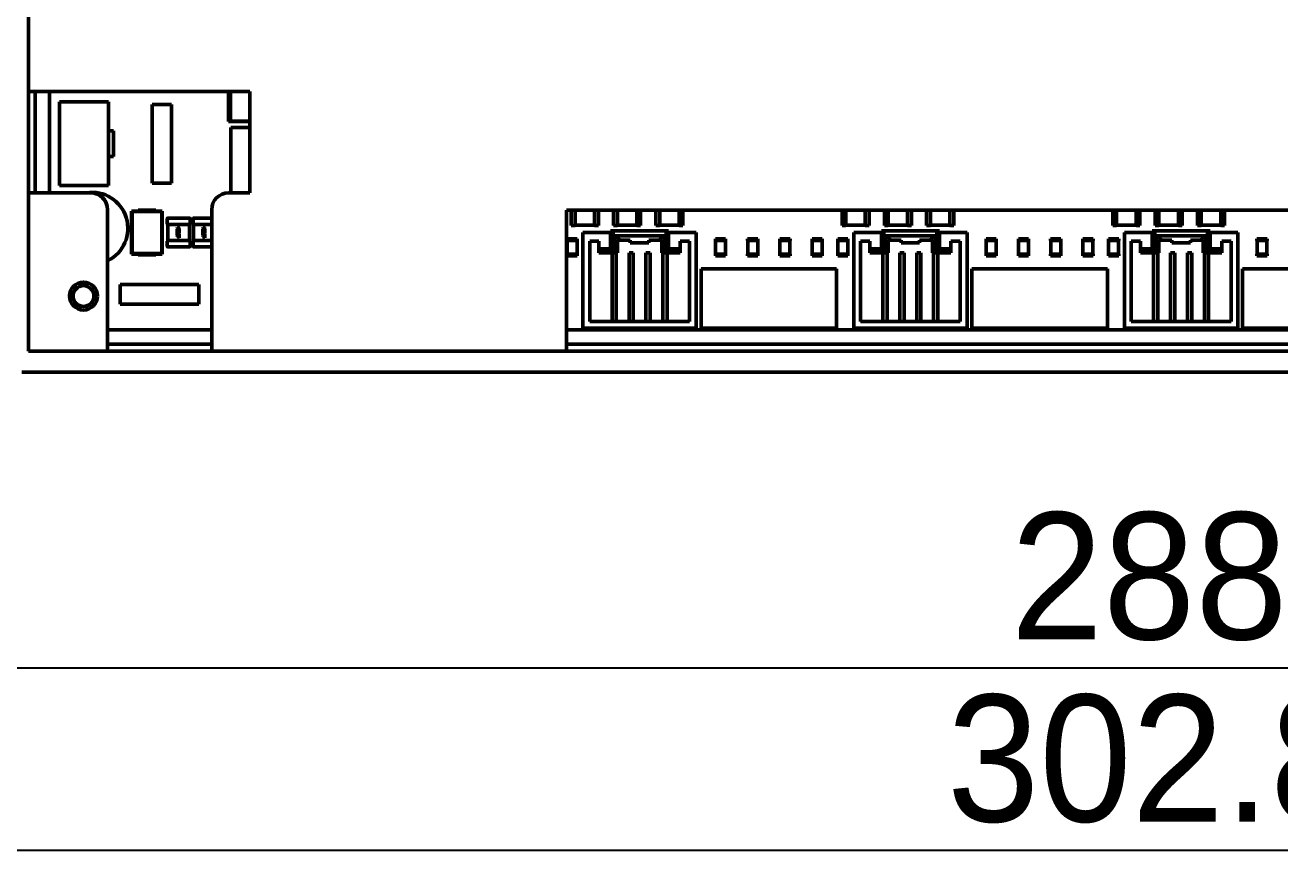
# Model space of a CAD drawing. Header units: millimetres. Extents: x 3324 to 4967, y 672 to 1683.
# Drawn here: x 3555.3 to 3703.6, y 1091.1 to 1190 of the extents above; entities that cross this region are included whole.
import ezdxf

# ---------------------------------------------------------------- set-up
doc = ezdxf.new("R2010")
doc.units = ezdxf.units.MM
doc.header["$LTSCALE"] = 1.8
doc.layers.add('외형선(ISO)', color=7, linetype='Continuous', lineweight=50)
doc.layers.add('치수(ISO)', color=7, linetype='Continuous', lineweight=25)
doc.styles.add('레이블 문자 (JIS)', font='')
doc.styles.get('레이블 문자 (JIS)').set_extended_font_data('Gulim')
doc.dimstyles.new('복사 대상기본값 (JIS)', dxfattribs={"dimscale": 1.5, "dimtxt": 3, "dimasz": 2, "dimexe": 1, "dimexo": 0.5, "dimgap": 0.8, "dimtad": 1, "dimdsep": 46, "dimtxsty": '레이블 문자 (JIS)', "dimblk": 'Filled-1', "dimcen": 0.09, "dimdle": 10, "dimclrd": 256, "dimclre": 256, "dimclrt": 256, "dimazin": 2, "dimtfac": 0.666667, "dimtmove": 0, "dimatfit": 3, "dimldrblk": 'OPEN', "dimfxl": 1, "dimtolj": 1, "dimtzin": 0, "dimlwd": -1, "dimlwe": -1, "dimarcsym": 0})

# ---------------------------------------------------------------- blocks, each defined once
blk = doc.blocks.new('Filled-1')
at = {"color": 0}
for p, q in [((0, 0), (-1, 0.1)), ((-1, 0.1), (-1, -0.1)), ((-1, 0), (0, 0)), ((-1, -0.1), (0, 0))]:
    blk.add_line(p, q, dxfattribs=at)
at = {"color": 0, "flags": 128}
blk.add_lwpolyline([(-1, -0.1), (0, 0), (-1, 0.1), (-1, -0.1)], dxfattribs=at)
at = {"color": 0}
blk.add_solid([(-1, -0.1), (0, 0), (-1, 0.1), (-1, -0.1)], dxfattribs=at)
blk = doc.blocks.new('*D577')
at = {"layer": 'Defpoints', "color": 0}
for p in [(3544.18, 1168.28), (3832.18, 1168.28), (3832.18, 1114.09)]:
    blk.add_point(p, dxfattribs=at)
at = {"layer": '치수(ISO)'}
for p, q in [((3544.18, 1167.53), (3544.18, 1112.59)), ((3832.18, 1167.53), (3832.18, 1112.59)), ((3547.18, 1114.09), (3829.18, 1114.09))]:
    blk.add_line(p, q, dxfattribs=at)
at = {"layer": '치수(ISO)', "linetype": 'ByBlock', "xscale": 3, "yscale": 3, "zscale": 3, "rotation": 180}
blk.add_blockref('Filled-1', (3544.18, 1114.09), dxfattribs=at)
at = {"layer": '치수(ISO)', "linetype": 'ByBlock', "xscale": 3, "yscale": 3, "zscale": 3}
blk.add_blockref('Filled-1', (3832.18, 1114.09), dxfattribs=at)
at = {"layer": '치수(ISO)', "insert": (3688.13, 1132.47), "char_height": 15, "attachment_point": 2, "style": '레이블 문자 (JIS)'}
blk.add_mtext('\\A1;288', dxfattribs=at)
blk = doc.blocks.new('_Open')
at = {"color": 0, "linetype": 'ByBlock', "lineweight": -2}
for p, q in [((-1, 0.167), (0, 0)), ((-1, -0.167), (0, 0)), ((0, 0), (-1, 0))]:
    blk.add_line(p, q, dxfattribs=at)
blk = doc.blocks.new('*D581')
at = {"layer": 'Defpoints', "color": 0}
for p in [(3536.78, 1153.03), (3839.58, 1153.03), (3839.58, 1092.56)]:
    blk.add_point(p, dxfattribs=at)
at = {"layer": '치수(ISO)'}
for p, q in [((3536.78, 1152.28), (3536.78, 1091.06)), ((3839.58, 1152.28), (3839.58, 1091.06)), ((3539.78, 1092.56), (3836.58, 1092.56))]:
    blk.add_line(p, q, dxfattribs=at)
at = {"layer": '치수(ISO)', "linetype": 'ByBlock', "xscale": 3, "yscale": 3, "zscale": 3, "rotation": 180}
blk.add_blockref('Filled-1', (3536.78, 1092.56), dxfattribs=at)
at = {"layer": '치수(ISO)', "linetype": 'ByBlock', "xscale": 3, "yscale": 3, "zscale": 3}
blk.add_blockref('Filled-1', (3839.58, 1092.56), dxfattribs=at)
at = {"layer": '치수(ISO)', "insert": (3688.79, 1110.93), "char_height": 15, "attachment_point": 2, "style": '레이블 문자 (JIS)'}
blk.add_mtext('\\A1;302.8', dxfattribs=at)

msp = doc.modelspace()

# ---------------------------------------------------------------- linework, layer by layer
at = {"layer": '외형선(ISO)'}
for p, q in [((3555.683, 1201.081), (3555.683, 1182.181)), ((3555.683, 1182.181), (3581.833, 1182.181)), ((3555.683, 1170.231), (3555.683, 1182.181)), ((3556.483, 1182.181), (3556.483, 1170.231)), ((3558.183, 1182.181), (3558.183, 1170.231)), ((3579.305, 1182.181), (3579.305, 1178.653)), ((3579.559, 1178.703), (3579.559, 1182.181)), ((3581.833, 1182.181), (3581.833, 1170.231)), ((3565.138, 1180.981), (3559.338, 1180.981)), ((3559.338, 1180.981), (3559.338, 1171.081)), ((3565.138, 1177.531), (3565.138, 1180.981)), ((3570.283, 1180.681), (3572.583, 1180.681)), ((3570.283, 1171.381), (3570.283, 1180.681)), ((3572.583, 1180.681), (3572.583, 1171.381)), ((3565.138, 1174.531), (3565.138, 1177.531)), ((3565.138, 1177.531), (3565.727, 1177.531)), ((3565.727, 1174.531), (3565.727, 1177.531)), ((3579.305, 1178.653), (3581.833, 1178.653)), ((3581.833, 1178.703), (3579.559, 1178.703)), ((3579.583, 1177.931), (3579.583, 1170.231)), ((3579.583, 1177.931), (3581.833, 1177.931)), ((3565.138, 1171.081), (3565.138, 1174.531)), ((3565.138, 1174.531), (3565.727, 1174.531)), ((3555.683, 1170.231), (3555.683, 1151.531)), ((3563.033, 1170.231), (3555.683, 1170.231)), ((3559.338, 1171.081), (3565.138, 1171.081)), ((3572.583, 1171.381), (3570.283, 1171.381)), ((3581.833, 1170.231), (3579.333, 1170.231)), ((3565.033, 1151.531), (3565.033, 1168.231)), ((3567.873, 1168.078), (3567.933, 1168.018)), ((3567.873, 1162.983), (3567.873, 1168.078)), ((3571.493, 1168.078), (3567.873, 1168.078)), ((3567.933, 1163.043), (3567.933, 1168.018)), ((3571.433, 1168.018), (3567.933, 1168.018)), ((3568.64, 1168.178), (3570.725, 1168.178)), ((3568.64, 1168.078), (3568.64, 1168.178)), ((3570.725, 1168.078), (3570.725, 1168.178)), ((3571.493, 1168.078), (3571.433, 1168.018)), ((3571.433, 1163.043), (3571.433, 1168.018)), ((3571.493, 1162.983), (3571.493, 1168.078)), ((3572.083, 1166.537), (3572.083, 1167.174)), ((3572.139, 1167.231), (3574.727, 1167.231)), ((3574.783, 1167.174), (3574.783, 1166.537)), ((3575.133, 1166.537), (3575.133, 1167.174)), ((3575.189, 1167.231), (3577.333, 1167.231)), ((3577.333, 1168.231), (3577.333, 1151.531)), ((3619.283, 1151.531), (3619.283, 1168.181)), ((3619.283, 1168.181), (3811.183, 1168.181)), ((3619.833, 1168.181), (3619.833, 1166.381)), ((3620.283, 1168.181), (3620.283, 1166.381)), ((3622.583, 1168.181), (3622.583, 1166.381)), ((3623.033, 1168.181), (3623.033, 1166.381)), ((3624.833, 1168.181), (3624.833, 1166.381)), ((3625.283, 1168.181), (3625.283, 1166.381)), ((3627.583, 1168.181), (3627.583, 1166.381)), ((3628.033, 1168.181), (3628.033, 1166.381)), ((3629.833, 1166.381), (3629.833, 1168.181)), ((3630.283, 1166.381), (3630.283, 1168.181)), ((3632.583, 1166.381), (3632.583, 1168.181)), ((3633.033, 1166.381), (3633.033, 1168.181)), ((3651.833, 1168.181), (3651.833, 1166.381)), ((3652.283, 1168.181), (3652.283, 1166.381)), ((3654.583, 1168.181), (3654.583, 1166.381)), ((3655.033, 1168.181), (3655.033, 1166.381)), ((3656.833, 1168.181), (3656.833, 1166.381)), ((3657.283, 1168.181), (3657.283, 1166.381)), ((3659.583, 1168.181), (3659.583, 1166.381)), ((3660.033, 1168.181), (3660.033, 1166.381)), ((3661.833, 1166.381), (3661.833, 1168.181)), ((3662.283, 1166.381), (3662.283, 1168.181)), ((3664.583, 1166.381), (3664.583, 1168.181)), ((3665.033, 1166.381), (3665.033, 1168.181)), ((3683.833, 1168.181), (3683.833, 1166.381)), ((3684.283, 1168.181), (3684.283, 1166.381)), ((3686.583, 1168.181), (3686.583, 1166.381)), ((3687.033, 1168.181), (3687.033, 1166.381)), ((3688.833, 1168.181), (3688.833, 1166.381)), ((3689.283, 1168.181), (3689.283, 1166.381)), ((3691.583, 1168.181), (3691.583, 1166.381)), ((3692.033, 1168.181), (3692.033, 1166.381)), ((3693.833, 1166.381), (3693.833, 1168.181)), ((3694.283, 1166.381), (3694.283, 1168.181)), ((3696.583, 1166.381), (3696.583, 1168.181)), ((3697.033, 1166.381), (3697.033, 1168.181)), ((3574.727, 1166.481), (3572.139, 1166.481)), ((3572.139, 1164.581), (3572.139, 1166.481)), ((3573.477, 1166.073), (3573.236, 1166.143)), ((3573.236, 1166.143), (3573.236, 1166.074)), ((3573.236, 1166.074), (3573.367, 1166.037)), ((3573.367, 1166.037), (3573.236, 1165.984)), ((3573.236, 1165.984), (3573.236, 1165.911)), ((3573.236, 1165.911), (3573.367, 1165.965)), ((3573.477, 1165.815), (3573.236, 1165.884)), ((3573.236, 1165.884), (3573.236, 1165.625)), ((3573.282, 1165.669), (3573.282, 1165.803)), ((3573.282, 1165.803), (3573.342, 1165.786)), ((3573.477, 1165.613), (3573.282, 1165.669)), ((3573.342, 1165.786), (3573.342, 1165.682)), ((3573.342, 1165.682), (3573.386, 1165.67)), ((3573.367, 1165.965), (3573.477, 1165.853)), ((3573.477, 1165.932), (3573.374, 1166.034)), ((3573.374, 1166.034), (3573.477, 1166.005)), ((3573.386, 1165.67), (3573.386, 1165.773)), ((3573.386, 1165.773), (3573.431, 1165.76)), ((3573.431, 1165.76), (3573.431, 1165.65)), ((3573.431, 1165.65), (3573.477, 1165.637)), ((3573.477, 1166.005), (3573.477, 1166.073)), ((3573.477, 1165.853), (3573.477, 1165.932)), ((3573.477, 1165.637), (3573.477, 1165.815)), ((3574.727, 1164.581), (3574.727, 1166.481)), ((3577.333, 1166.481), (3575.189, 1166.481)), ((3575.189, 1164.581), (3575.189, 1166.481)), ((3576.527, 1166.073), (3576.286, 1166.143)), ((3576.286, 1166.143), (3576.286, 1166.074)), ((3576.286, 1166.074), (3576.417, 1166.037)), ((3576.417, 1166.037), (3576.286, 1165.984)), ((3576.286, 1165.984), (3576.286, 1165.911)), ((3576.286, 1165.911), (3576.417, 1165.965)), ((3576.527, 1165.815), (3576.286, 1165.884)), ((3576.286, 1165.884), (3576.286, 1165.625)), ((3576.332, 1165.669), (3576.332, 1165.803)), ((3576.332, 1165.803), (3576.392, 1165.786)), ((3576.527, 1165.613), (3576.332, 1165.669)), ((3576.392, 1165.786), (3576.392, 1165.682)), ((3576.392, 1165.682), (3576.436, 1165.67)), ((3576.417, 1165.965), (3576.527, 1165.853)), ((3576.527, 1165.932), (3576.424, 1166.034)), ((3576.424, 1166.034), (3576.527, 1166.005)), ((3576.436, 1165.67), (3576.436, 1165.773)), ((3576.436, 1165.773), (3576.481, 1165.76)), ((3576.481, 1165.76), (3576.481, 1165.65)), ((3576.481, 1165.65), (3576.527, 1165.637)), ((3576.527, 1166.005), (3576.527, 1166.073)), ((3576.527, 1165.853), (3576.527, 1165.932)), ((3576.527, 1165.637), (3576.527, 1165.815)), ((3619.833, 1166.381), (3620.283, 1166.381)), ((3620.283, 1166.406), (3622.583, 1166.406)), ((3622.583, 1166.381), (3623.033, 1166.381)), ((3624.483, 1165.731), (3624.783, 1165.731)), ((3624.483, 1165.731), (3624.483, 1165.531)), ((3631.033, 1165.731), (3624.783, 1165.731)), ((3624.783, 1165.731), (3624.783, 1164.131)), ((3624.833, 1166.381), (3625.283, 1166.381)), ((3625.283, 1166.406), (3627.583, 1166.406)), ((3627.583, 1166.381), (3628.033, 1166.381)), ((3630.283, 1166.381), (3629.833, 1166.381)), ((3632.583, 1166.406), (3630.283, 1166.406)), ((3631.033, 1165.731), (3631.033, 1164.131)), ((3631.333, 1165.731), (3631.033, 1165.731)), ((3631.333, 1165.531), (3631.333, 1165.731)), ((3633.033, 1166.381), (3632.583, 1166.381)), ((3651.833, 1166.381), (3652.283, 1166.381)), ((3652.283, 1166.406), (3654.583, 1166.406)), ((3654.583, 1166.381), (3655.033, 1166.381)), ((3656.483, 1165.731), (3656.783, 1165.731)), ((3656.483, 1165.731), (3656.483, 1165.531)), ((3663.033, 1165.731), (3656.783, 1165.731)), ((3656.783, 1165.731), (3656.783, 1164.131)), ((3656.833, 1166.381), (3657.283, 1166.381)), ((3657.283, 1166.406), (3659.583, 1166.406)), ((3659.583, 1166.381), (3660.033, 1166.381)), ((3662.283, 1166.381), (3661.833, 1166.381)), ((3664.583, 1166.406), (3662.283, 1166.406)), ((3663.033, 1165.731), (3663.033, 1164.131)), ((3663.333, 1165.731), (3663.033, 1165.731)), ((3663.333, 1165.531), (3663.333, 1165.731)), ((3665.033, 1166.381), (3664.583, 1166.381)), ((3683.833, 1166.381), (3684.283, 1166.381)), ((3684.283, 1166.406), (3686.583, 1166.406)), ((3686.583, 1166.381), (3687.033, 1166.381)), ((3688.483, 1165.731), (3688.783, 1165.731)), ((3688.483, 1165.731), (3688.483, 1165.531)), ((3695.033, 1165.731), (3688.783, 1165.731)), ((3688.783, 1165.731), (3688.783, 1164.131)), ((3688.833, 1166.381), (3689.283, 1166.381)), ((3689.283, 1166.406), (3691.583, 1166.406)), ((3691.583, 1166.381), (3692.033, 1166.381)), ((3694.283, 1166.381), (3693.833, 1166.381)), ((3696.583, 1166.406), (3694.283, 1166.406)), ((3695.033, 1165.731), (3695.033, 1164.131)), ((3695.333, 1165.731), (3695.033, 1165.731)), ((3695.333, 1165.531), (3695.333, 1165.731)), ((3697.033, 1166.381), (3696.583, 1166.381)), ((3572.083, 1163.887), (3572.083, 1164.524)), ((3574.727, 1164.581), (3572.139, 1164.581)), ((3573.236, 1165.625), (3573.45, 1165.563)), ((3573.45, 1165.563), (3573.236, 1165.575)), ((3573.236, 1165.575), (3573.236, 1165.511)), ((3573.236, 1165.511), (3573.451, 1165.398)), ((3573.451, 1165.398), (3573.236, 1165.46)), ((3573.236, 1165.46), (3573.236, 1165.398)), ((3573.236, 1165.398), (3573.477, 1165.329)), ((3573.477, 1165.3), (3573.236, 1165.369)), ((3573.236, 1165.369), (3573.236, 1165.188)), ((3573.236, 1165.188), (3573.282, 1165.175)), ((3573.43, 1165.062), (3573.236, 1165.118)), ((3573.236, 1165.118), (3573.236, 1165.049)), ((3573.236, 1165.049), (3573.43, 1164.993)), ((3573.282, 1165.175), (3573.282, 1165.288)), ((3573.282, 1165.288), (3573.342, 1165.271)), ((3573.477, 1165.435), (3573.305, 1165.52)), ((3573.305, 1165.52), (3573.477, 1165.511)), ((3573.342, 1165.271), (3573.342, 1165.168)), ((3573.342, 1165.168), (3573.386, 1165.155)), ((3573.386, 1165.155), (3573.386, 1165.258)), ((3573.386, 1165.258), (3573.431, 1165.245)), ((3573.431, 1165.245), (3573.43, 1165.135)), ((3573.43, 1165.135), (3573.43, 1165.062)), ((3573.43, 1164.993), (3573.43, 1164.927)), ((3573.43, 1164.927), (3573.477, 1164.914)), ((3573.477, 1165.511), (3573.477, 1165.613)), ((3573.477, 1165.329), (3573.477, 1165.435)), ((3573.477, 1164.914), (3573.477, 1165.3)), ((3574.783, 1164.524), (3574.783, 1163.887)), ((3575.133, 1163.887), (3575.133, 1164.524)), ((3577.333, 1164.581), (3575.189, 1164.581)), ((3576.286, 1165.625), (3576.5, 1165.563)), ((3576.5, 1165.563), (3576.286, 1165.575)), ((3576.286, 1165.575), (3576.286, 1165.511)), ((3576.286, 1165.511), (3576.501, 1165.398)), ((3576.501, 1165.398), (3576.286, 1165.46)), ((3576.286, 1165.46), (3576.286, 1165.398)), ((3576.286, 1165.398), (3576.527, 1165.329)), ((3576.527, 1165.3), (3576.286, 1165.369)), ((3576.286, 1165.369), (3576.286, 1165.188)), ((3576.286, 1165.188), (3576.332, 1165.175)), ((3576.48, 1165.062), (3576.286, 1165.118)), ((3576.286, 1165.118), (3576.286, 1165.049)), ((3576.286, 1165.049), (3576.48, 1164.993)), ((3576.332, 1165.175), (3576.332, 1165.288)), ((3576.332, 1165.288), (3576.392, 1165.271)), ((3576.527, 1165.435), (3576.355, 1165.52)), ((3576.355, 1165.52), (3576.527, 1165.511)), ((3576.392, 1165.271), (3576.392, 1165.168)), ((3576.392, 1165.168), (3576.436, 1165.155)), ((3576.436, 1165.155), (3576.436, 1165.258)), ((3576.436, 1165.258), (3576.481, 1165.245)), ((3576.481, 1165.245), (3576.48, 1165.135)), ((3576.48, 1165.135), (3576.48, 1165.062)), ((3576.48, 1164.993), (3576.48, 1164.927)), ((3576.48, 1164.927), (3576.527, 1164.914)), ((3576.527, 1165.511), (3576.527, 1165.613)), ((3576.527, 1165.329), (3576.527, 1165.435)), ((3576.527, 1164.914), (3576.527, 1165.3)), ((3619.333, 1164.781), (3620.533, 1164.781)), ((3619.333, 1164.781), (3619.333, 1164.581)), ((3619.333, 1164.581), (3620.533, 1164.581)), ((3619.345, 1164.581), (3619.345, 1162.981)), ((3620.521, 1164.581), (3620.521, 1162.981)), ((3620.533, 1164.781), (3620.533, 1164.581)), ((3621.208, 1165.531), (3621.208, 1154.231)), ((3624.483, 1165.531), (3621.208, 1165.531)), ((3622.008, 1155.031), (3622.008, 1164.531)), ((3622.008, 1164.531), (3623.108, 1164.531)), ((3623.108, 1164.531), (3623.108, 1163.591)), ((3624.483, 1165.531), (3624.483, 1163.831)), ((3630.833, 1165.131), (3624.983, 1165.131)), ((3624.983, 1165.131), (3625.62, 1164.631)), ((3624.983, 1164.131), (3624.983, 1165.131)), ((3625.283, 1164.631), (3625.62, 1164.631)), ((3625.283, 1163.831), (3625.283, 1164.631)), ((3626.808, 1164.631), (3625.62, 1164.631)), ((3626.808, 1164.631), (3626.808, 1164.331)), ((3626.808, 1164.331), (3629.008, 1164.331)), ((3629.008, 1164.631), (3629.008, 1164.331)), ((3630.195, 1164.631), (3629.008, 1164.631)), ((3630.195, 1164.631), (3630.833, 1165.131)), ((3630.195, 1164.631), (3630.533, 1164.631)), ((3630.533, 1163.831), (3630.533, 1164.631)), ((3630.833, 1164.131), (3630.833, 1165.131)), ((3634.608, 1165.531), (3631.333, 1165.531)), ((3631.333, 1163.831), (3631.333, 1165.531)), ((3632.708, 1164.531), (3633.808, 1164.531)), ((3632.708, 1163.591), (3632.708, 1164.531)), ((3633.808, 1164.531), (3633.808, 1155.031)), ((3634.608, 1154.231), (3634.608, 1165.531)), ((3638.068, 1164.781), (3636.868, 1164.781)), ((3636.868, 1164.581), (3636.868, 1164.781)), ((3638.068, 1164.581), (3636.868, 1164.581)), ((3636.88, 1162.981), (3636.88, 1164.581)), ((3638.056, 1162.981), (3638.056, 1164.581)), ((3638.068, 1164.581), (3638.068, 1164.781)), ((3641.878, 1164.781), (3640.678, 1164.781)), ((3640.678, 1164.581), (3640.678, 1164.781)), ((3641.878, 1164.581), (3640.678, 1164.581)), ((3640.69, 1162.981), (3640.69, 1164.581)), ((3641.866, 1162.981), (3641.866, 1164.581)), ((3641.878, 1164.581), (3641.878, 1164.781)), ((3645.688, 1164.781), (3644.488, 1164.781)), ((3644.488, 1164.581), (3644.488, 1164.781)), ((3645.688, 1164.581), (3644.488, 1164.581)), ((3644.5, 1162.981), (3644.5, 1164.581)), ((3645.676, 1162.981), (3645.676, 1164.581)), ((3645.688, 1164.581), (3645.688, 1164.781)), ((3649.498, 1164.781), (3648.298, 1164.781)), ((3648.298, 1164.581), (3648.298, 1164.781)), ((3649.498, 1164.581), (3648.298, 1164.581)), ((3648.31, 1162.981), (3648.31, 1164.581)), ((3649.486, 1162.981), (3649.486, 1164.581)), ((3649.498, 1164.581), (3649.498, 1164.781)), ((3651.333, 1164.781), (3652.533, 1164.781)), ((3651.333, 1164.781), (3651.333, 1164.581)), ((3651.333, 1164.581), (3652.533, 1164.581)), ((3651.345, 1164.581), (3651.345, 1162.981)), ((3652.521, 1164.581), (3652.521, 1162.981)), ((3652.533, 1164.781), (3652.533, 1164.581)), ((3653.208, 1165.531), (3653.208, 1154.231)), ((3656.483, 1165.531), (3653.208, 1165.531)), ((3654.008, 1155.031), (3654.008, 1164.531)), ((3654.008, 1164.531), (3655.108, 1164.531)), ((3655.108, 1164.531), (3655.108, 1163.591)), ((3656.483, 1165.531), (3656.483, 1163.831)), ((3662.833, 1165.131), (3656.983, 1165.131)), ((3656.983, 1165.131), (3657.62, 1164.631)), ((3656.983, 1164.131), (3656.983, 1165.131)), ((3657.283, 1164.631), (3657.62, 1164.631)), ((3657.283, 1163.831), (3657.283, 1164.631)), ((3658.808, 1164.631), (3657.62, 1164.631)), ((3658.808, 1164.631), (3658.808, 1164.331)), ((3658.808, 1164.331), (3661.008, 1164.331)), ((3661.008, 1164.631), (3661.008, 1164.331)), ((3662.195, 1164.631), (3661.008, 1164.631)), ((3662.195, 1164.631), (3662.833, 1165.131)), ((3662.195, 1164.631), (3662.533, 1164.631)), ((3662.533, 1163.831), (3662.533, 1164.631)), ((3662.833, 1164.131), (3662.833, 1165.131)), ((3666.608, 1165.531), (3663.333, 1165.531)), ((3663.333, 1163.831), (3663.333, 1165.531)), ((3664.708, 1164.531), (3665.808, 1164.531)), ((3664.708, 1163.591), (3664.708, 1164.531)), ((3665.808, 1164.531), (3665.808, 1155.031)), ((3666.608, 1154.231), (3666.608, 1165.531)), ((3670.068, 1164.781), (3668.868, 1164.781)), ((3668.868, 1164.581), (3668.868, 1164.781)), ((3670.068, 1164.581), (3668.868, 1164.581)), ((3668.88, 1162.981), (3668.88, 1164.581)), ((3670.056, 1162.981), (3670.056, 1164.581)), ((3670.068, 1164.581), (3670.068, 1164.781)), ((3673.878, 1164.781), (3672.678, 1164.781)), ((3672.678, 1164.581), (3672.678, 1164.781)), ((3673.878, 1164.581), (3672.678, 1164.581)), ((3672.69, 1162.981), (3672.69, 1164.581)), ((3673.866, 1162.981), (3673.866, 1164.581)), ((3673.878, 1164.581), (3673.878, 1164.781)), ((3677.688, 1164.781), (3676.488, 1164.781)), ((3676.488, 1164.581), (3676.488, 1164.781)), ((3677.688, 1164.581), (3676.488, 1164.581)), ((3676.5, 1162.981), (3676.5, 1164.581)), ((3677.676, 1162.981), (3677.676, 1164.581)), ((3677.688, 1164.581), (3677.688, 1164.781)), ((3681.498, 1164.781), (3680.298, 1164.781)), ((3680.298, 1164.581), (3680.298, 1164.781)), ((3681.498, 1164.581), (3680.298, 1164.581)), ((3680.31, 1162.981), (3680.31, 1164.581)), ((3681.486, 1162.981), (3681.486, 1164.581)), ((3681.498, 1164.581), (3681.498, 1164.781)), ((3683.333, 1164.781), (3684.533, 1164.781)), ((3683.333, 1164.781), (3683.333, 1164.581)), ((3683.333, 1164.581), (3684.533, 1164.581)), ((3683.345, 1164.581), (3683.345, 1162.981)), ((3684.521, 1164.581), (3684.521, 1162.981)), ((3684.533, 1164.781), (3684.533, 1164.581)), ((3685.208, 1165.531), (3685.208, 1154.231)), ((3688.483, 1165.531), (3685.208, 1165.531)), ((3686.008, 1155.031), (3686.008, 1164.531)), ((3686.008, 1164.531), (3687.108, 1164.531)), ((3687.108, 1164.531), (3687.108, 1163.591)), ((3688.483, 1165.531), (3688.483, 1163.831)), ((3694.833, 1165.131), (3688.983, 1165.131)), ((3688.983, 1165.131), (3689.62, 1164.631)), ((3688.983, 1164.131), (3688.983, 1165.131)), ((3689.283, 1164.631), (3689.62, 1164.631)), ((3689.283, 1163.831), (3689.283, 1164.631)), ((3690.808, 1164.631), (3689.62, 1164.631)), ((3690.808, 1164.631), (3690.808, 1164.331)), ((3690.808, 1164.331), (3693.008, 1164.331)), ((3693.008, 1164.631), (3693.008, 1164.331)), ((3694.195, 1164.631), (3693.008, 1164.631)), ((3694.195, 1164.631), (3694.833, 1165.131)), ((3694.195, 1164.631), (3694.533, 1164.631)), ((3694.533, 1163.831), (3694.533, 1164.631)), ((3694.833, 1164.131), (3694.833, 1165.131)), ((3698.608, 1165.531), (3695.333, 1165.531)), ((3695.333, 1163.831), (3695.333, 1165.531)), ((3696.708, 1164.531), (3697.808, 1164.531)), ((3696.708, 1163.591), (3696.708, 1164.531)), ((3697.808, 1164.531), (3697.808, 1155.031)), ((3698.608, 1154.231), (3698.608, 1165.531)), ((3702.068, 1164.781), (3700.868, 1164.781)), ((3700.868, 1164.581), (3700.868, 1164.781)), ((3702.068, 1164.581), (3700.868, 1164.581)), ((3700.88, 1162.981), (3700.88, 1164.581)), ((3702.056, 1162.981), (3702.056, 1164.581)), ((3702.068, 1164.581), (3702.068, 1164.781)), ((3567.873, 1162.983), (3567.933, 1163.043)), ((3571.493, 1162.983), (3567.873, 1162.983)), ((3567.933, 1163.043), (3571.433, 1163.043)), ((3568.64, 1162.883), (3568.64, 1162.983)), ((3568.64, 1162.883), (3570.725, 1162.883)), ((3570.725, 1162.883), (3570.725, 1162.983)), ((3571.493, 1162.983), (3571.433, 1163.043)), ((3574.727, 1163.831), (3572.139, 1163.831)), ((3577.333, 1163.831), (3575.189, 1163.831)), ((3619.333, 1162.981), (3620.533, 1162.981)), ((3619.333, 1162.981), (3619.333, 1162.781)), ((3619.333, 1162.781), (3620.533, 1162.781)), ((3620.533, 1162.981), (3620.533, 1162.781)), ((3623.108, 1163.372), (3623.108, 1163.591)), ((3623.108, 1163.591), (3625.283, 1163.591)), ((3623.108, 1163.131), (3623.108, 1163.372)), ((3623.108, 1163.372), (3625.283, 1163.372)), ((3625.283, 1163.131), (3623.108, 1163.131)), ((3624.483, 1163.831), (3624.783, 1164.131)), ((3624.483, 1163.831), (3625.283, 1163.831)), ((3624.658, 1163.131), (3624.658, 1155.031)), ((3624.783, 1164.131), (3624.983, 1164.131)), ((3624.983, 1164.131), (3625.283, 1163.831)), ((3625.158, 1155.031), (3625.158, 1163.131)), ((3625.283, 1163.831), (3625.283, 1163.591)), ((3625.283, 1163.591), (3625.283, 1163.372)), ((3625.283, 1163.131), (3625.283, 1163.372)), ((3626.658, 1163.131), (3626.658, 1155.031)), ((3627.158, 1163.131), (3626.658, 1163.131)), ((3627.158, 1155.031), (3627.158, 1163.131)), ((3628.658, 1163.131), (3628.658, 1155.031)), ((3629.158, 1163.131), (3628.658, 1163.131)), ((3629.158, 1155.031), (3629.158, 1163.131)), ((3630.833, 1164.131), (3630.533, 1163.831)), ((3630.533, 1163.831), (3630.533, 1163.591)), ((3630.533, 1163.831), (3631.333, 1163.831)), ((3630.533, 1163.372), (3630.533, 1163.591)), ((3630.533, 1163.591), (3632.708, 1163.591)), ((3630.533, 1163.372), (3630.533, 1163.131)), ((3630.533, 1163.372), (3632.708, 1163.372)), ((3630.533, 1163.131), (3632.708, 1163.131)), ((3630.658, 1163.131), (3630.658, 1155.031)), ((3630.833, 1164.131), (3631.033, 1164.131)), ((3631.333, 1163.831), (3631.033, 1164.131)), ((3631.158, 1155.031), (3631.158, 1163.131)), ((3632.708, 1163.591), (3632.708, 1163.372)), ((3632.708, 1163.372), (3632.708, 1163.131)), ((3638.068, 1162.981), (3636.868, 1162.981)), ((3636.868, 1162.781), (3636.868, 1162.981)), ((3638.068, 1162.781), (3636.868, 1162.781)), ((3638.068, 1162.781), (3638.068, 1162.981)), ((3641.878, 1162.981), (3640.678, 1162.981)), ((3640.678, 1162.781), (3640.678, 1162.981)), ((3641.878, 1162.781), (3640.678, 1162.781)), ((3641.878, 1162.781), (3641.878, 1162.981)), ((3645.688, 1162.981), (3644.488, 1162.981)), ((3644.488, 1162.781), (3644.488, 1162.981)), ((3645.688, 1162.781), (3644.488, 1162.781)), ((3645.688, 1162.781), (3645.688, 1162.981)), ((3649.498, 1162.981), (3648.298, 1162.981)), ((3648.298, 1162.781), (3648.298, 1162.981)), ((3649.498, 1162.781), (3648.298, 1162.781)), ((3649.498, 1162.781), (3649.498, 1162.981)), ((3651.333, 1162.981), (3652.533, 1162.981)), ((3651.333, 1162.981), (3651.333, 1162.781)), ((3651.333, 1162.781), (3652.533, 1162.781)), ((3652.533, 1162.981), (3652.533, 1162.781)), ((3655.108, 1163.372), (3655.108, 1163.591)), ((3655.108, 1163.591), (3657.283, 1163.591)), ((3655.108, 1163.131), (3655.108, 1163.372)), ((3655.108, 1163.372), (3657.283, 1163.372)), ((3657.283, 1163.131), (3655.108, 1163.131)), ((3656.483, 1163.831), (3656.783, 1164.131)), ((3656.483, 1163.831), (3657.283, 1163.831)), ((3656.658, 1163.131), (3656.658, 1155.031)), ((3656.783, 1164.131), (3656.983, 1164.131)), ((3656.983, 1164.131), (3657.283, 1163.831)), ((3657.158, 1155.031), (3657.158, 1163.131)), ((3657.283, 1163.831), (3657.283, 1163.591)), ((3657.283, 1163.591), (3657.283, 1163.372)), ((3657.283, 1163.131), (3657.283, 1163.372)), ((3658.658, 1163.131), (3658.658, 1155.031)), ((3659.158, 1163.131), (3658.658, 1163.131)), ((3659.158, 1155.031), (3659.158, 1163.131)), ((3660.658, 1163.131), (3660.658, 1155.031)), ((3661.158, 1163.131), (3660.658, 1163.131)), ((3661.158, 1155.031), (3661.158, 1163.131)), ((3662.833, 1164.131), (3662.533, 1163.831)), ((3662.533, 1163.831), (3662.533, 1163.591)), ((3662.533, 1163.831), (3663.333, 1163.831)), ((3662.533, 1163.372), (3662.533, 1163.591)), ((3662.533, 1163.591), (3664.708, 1163.591)), ((3662.533, 1163.372), (3662.533, 1163.131)), ((3662.533, 1163.372), (3664.708, 1163.372)), ((3662.533, 1163.131), (3664.708, 1163.131)), ((3662.658, 1163.131), (3662.658, 1155.031)), ((3662.833, 1164.131), (3663.033, 1164.131)), ((3663.333, 1163.831), (3663.033, 1164.131)), ((3663.158, 1155.031), (3663.158, 1163.131)), ((3664.708, 1163.591), (3664.708, 1163.372)), ((3664.708, 1163.372), (3664.708, 1163.131)), ((3670.068, 1162.981), (3668.868, 1162.981)), ((3668.868, 1162.781), (3668.868, 1162.981)), ((3670.068, 1162.781), (3668.868, 1162.781)), ((3670.068, 1162.781), (3670.068, 1162.981)), ((3673.878, 1162.981), (3672.678, 1162.981)), ((3672.678, 1162.781), (3672.678, 1162.981)), ((3673.878, 1162.781), (3672.678, 1162.781)), ((3673.878, 1162.781), (3673.878, 1162.981)), ((3677.688, 1162.981), (3676.488, 1162.981)), ((3676.488, 1162.781), (3676.488, 1162.981)), ((3677.688, 1162.781), (3676.488, 1162.781)), ((3677.688, 1162.781), (3677.688, 1162.981)), ((3681.498, 1162.981), (3680.298, 1162.981)), ((3680.298, 1162.781), (3680.298, 1162.981)), ((3681.498, 1162.781), (3680.298, 1162.781)), ((3681.498, 1162.781), (3681.498, 1162.981)), ((3683.333, 1162.981), (3684.533, 1162.981)), ((3683.333, 1162.981), (3683.333, 1162.781)), ((3683.333, 1162.781), (3684.533, 1162.781)), ((3684.533, 1162.981), (3684.533, 1162.781)), ((3687.108, 1163.372), (3687.108, 1163.591)), ((3687.108, 1163.591), (3689.283, 1163.591)), ((3687.108, 1163.131), (3687.108, 1163.372)), ((3687.108, 1163.372), (3689.283, 1163.372)), ((3689.283, 1163.131), (3687.108, 1163.131)), ((3688.483, 1163.831), (3688.783, 1164.131)), ((3688.483, 1163.831), (3689.283, 1163.831)), ((3688.658, 1163.131), (3688.658, 1155.031)), ((3688.783, 1164.131), (3688.983, 1164.131)), ((3688.983, 1164.131), (3689.283, 1163.831)), ((3689.158, 1155.031), (3689.158, 1163.131)), ((3689.283, 1163.831), (3689.283, 1163.591)), ((3689.283, 1163.591), (3689.283, 1163.372)), ((3689.283, 1163.131), (3689.283, 1163.372)), ((3690.658, 1163.131), (3690.658, 1155.031)), ((3691.158, 1163.131), (3690.658, 1163.131)), ((3691.158, 1155.031), (3691.158, 1163.131)), ((3692.658, 1163.131), (3692.658, 1155.031)), ((3693.158, 1163.131), (3692.658, 1163.131)), ((3693.158, 1155.031), (3693.158, 1163.131)), ((3694.833, 1164.131), (3694.533, 1163.831)), ((3694.533, 1163.831), (3694.533, 1163.591)), ((3694.533, 1163.831), (3695.333, 1163.831)), ((3694.533, 1163.372), (3694.533, 1163.591)), ((3694.533, 1163.591), (3696.708, 1163.591)), ((3694.533, 1163.372), (3694.533, 1163.131)), ((3694.533, 1163.372), (3696.708, 1163.372)), ((3694.533, 1163.131), (3696.708, 1163.131)), ((3694.658, 1163.131), (3694.658, 1155.031)), ((3694.833, 1164.131), (3695.033, 1164.131)), ((3695.333, 1163.831), (3695.033, 1164.131)), ((3695.158, 1155.031), (3695.158, 1163.131)), ((3696.708, 1163.591), (3696.708, 1163.372)), ((3696.708, 1163.372), (3696.708, 1163.131)), ((3702.068, 1162.981), (3700.868, 1162.981)), ((3700.868, 1162.781), (3700.868, 1162.981)), ((3702.068, 1162.781), (3700.868, 1162.781)), ((3702.068, 1162.781), (3702.068, 1162.981)), ((3635.168, 1161.231), (3635.168, 1154.231)), ((3651.198, 1161.231), (3635.168, 1161.231)), ((3651.198, 1154.231), (3651.198, 1161.231)), ((3667.168, 1161.231), (3667.168, 1154.231)), ((3683.198, 1161.231), (3667.168, 1161.231)), ((3683.198, 1154.231), (3683.198, 1161.231)), ((3699.168, 1161.231), (3699.168, 1154.231)), ((3715.198, 1161.231), (3699.168, 1161.231)), ((3566.533, 1157.081), (3566.533, 1159.381)), ((3566.533, 1159.381), (3575.833, 1159.381)), ((3575.833, 1159.381), (3575.833, 1157.081)), ((3575.833, 1157.081), (3566.533, 1157.081)), ((3565.033, 1154.031), (3577.333, 1154.031)), ((3619.283, 1154.031), (3811.183, 1154.031)), ((3634.608, 1154.231), (3621.208, 1154.231)), ((3633.808, 1155.031), (3622.008, 1155.031)), ((3635.168, 1154.231), (3651.198, 1154.231)), ((3666.608, 1154.231), (3653.208, 1154.231)), ((3665.808, 1155.031), (3654.008, 1155.031)), ((3667.168, 1154.231), (3683.198, 1154.231)), ((3698.608, 1154.231), (3685.208, 1154.231)), ((3697.808, 1155.031), (3686.008, 1155.031)), ((3699.168, 1154.231), (3715.198, 1154.231)), ((3565.033, 1152.331), (3577.333, 1152.331)), ((3619.283, 1152.331), (3811.183, 1152.331)), ((3555.683, 1151.531), (3565.033, 1151.531)), ((3577.333, 1151.531), (3565.033, 1151.531)), ((3577.333, 1151.531), (3619.283, 1151.531)), ((3811.183, 1151.531), (3619.283, 1151.531)), ((3821.483, 1149.031), (3554.883, 1149.031))]:
    msp.add_line(p, q, dxfattribs=at)
for radius in [1.65, 1.23]:
    msp.add_circle((3562.183, 1158.031), radius, dxfattribs=at)
for centre, radius, start, end in [((3563.183, 1166.031), 4.25, 295.80401, 98.79741), ((3563.033, 1168.231), 2, 0, 90), ((3579.333, 1168.231), 2, 90, 180), ((3572.139, 1167.174), 0.0562, 90, 180), ((3574.727, 1167.174), 0.0562, 0, 90), ((3575.189, 1167.174), 0.0562, 90, 180), ((3572.139, 1166.537), 0.0562, 180, 270), ((3574.727, 1166.537), 0.0562, 270, 0), ((3575.189, 1166.537), 0.0562, 180, 270), ((3572.139, 1164.524), 0.0562, 90, 180), ((3574.727, 1164.524), 0.0562, 0, 90), ((3575.189, 1164.524), 0.0562, 90, 180), ((3572.139, 1163.887), 0.0562, 180, 270), ((3574.727, 1163.887), 0.0562, 270, 0), ((3575.189, 1163.887), 0.0562, 180, 270)]:
    msp.add_arc(centre, radius, start, end, dxfattribs=at)

# ---------------------------------------------------------------- dimensions: what is measured, and where the dimension line sits
at = {"layer": '치수(ISO)'}
for base, p1, p2, picture, middle in [((3832.183, 1114.09), (3544.183, 1168.281), (3832.183, 1168.281), '*D577', (3688.133, 1114.09)), ((3839.583, 1092.555), (3536.783, 1153.031), (3839.583, 1153.031), '*D581', (3688.786, 1092.555))]:
    dim = msp.add_linear_dim(base=base, p1=p1, p2=p2, angle=180, dimstyle='복사 대상기본값 (JIS)', override={"dimtxt": 10, "dimgap": 2, "dimtxsty": '레이블 문자 (JIS)', "dimtofl": 0, "dimatfit": 1, "dimldrblk": 'Open'}, dxfattribs=at)
    dim.commit()
    dim.dimension.update_dxf_attribs({"geometry": picture, "text_midpoint": middle, "dimtype": 160})

doc.saveas('drawing.dxf')
